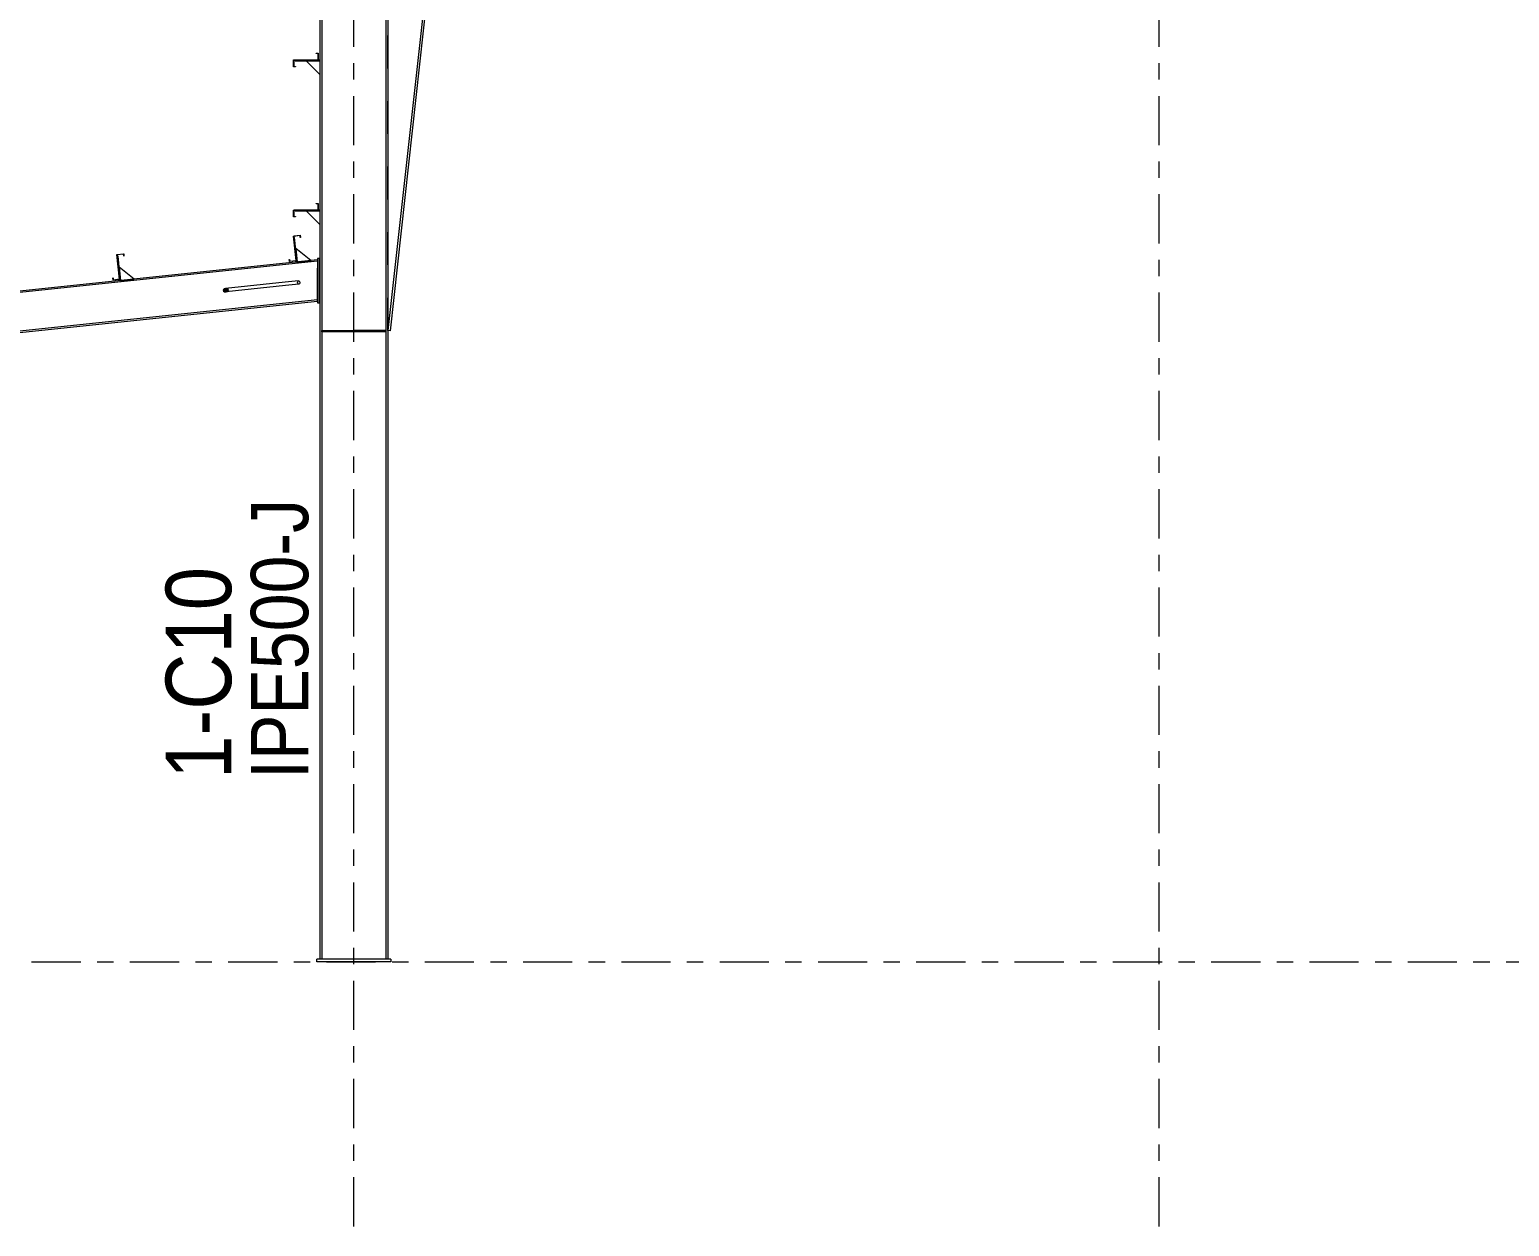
# Model space of a CAD drawing. Header units: millimetres. Extents: x -65 to 757, y -38 to 536.
# Drawn here: x 121.9 to 212.2, y 176 to 249 of the extents above; entities that cross this region are included whole.
import ezdxf

# ---------------------------------------------------------------- set-up
doc = ezdxf.new("R2010")
doc.units = ezdxf.units.MM
for name, pattern in [('XKITLINE00', [0]), ('XKITLINE02', [4, 2, -2]), ('XKITLINE03', [6, 3, -1, 1, -1])]:
    doc.linetypes.add(name, pattern=pattern)
for name, color, linetype, lineweight in [('Part', 2, 'Continuous', 0), ('PartMark', 7, 'Continuous', 0), ('S-grid', 1, 'Continuous', 0)]:
    doc.layers.add(name, color=color, linetype=linetype, lineweight=lineweight)
doc.styles.add('ARIAL', font='ARIAL.TTF')

# ---------------------------------------------------------------- blocks, each defined once
blk = doc.blocks.new('*A232')
at = {"layer": 'Part'}
blk.add_hatch(color=3, dxfattribs=at).paths.add_polyline_path([(133.929, 233.226), (133.994, 233.194), (134.022, 233.145), (134.005, 233.091), (133.948, 233.047), (133.866, 233.024), (133.781, 233.029), (133.716, 233.06), (133.688, 233.11), (133.705, 233.164), (133.762, 233.208), (133.844, 233.231)], flags=17)
blk = doc.blocks.new('*A233')
at = {"layer": 'Part'}
blk.add_hatch(color=3, dxfattribs=at).paths.add_polyline_path([(127.21, 235.292), (127.624, 235.336), (127.637, 235.212), (127.622, 235.21), (127.611, 235.32), (127.226, 235.279), (127.384, 233.786), (126.969, 233.742), (126.956, 233.866), (126.971, 233.868), (126.983, 233.758), (127.367, 233.799)], flags=17)
blk = doc.blocks.new('*A234')
at = {"layer": 'Part'}
blk.add_hatch(color=3, dxfattribs=at).paths.add_polyline_path([(127.21, 235.292), (127.624, 235.336), (127.637, 235.212), (127.622, 235.21), (127.611, 235.32), (127.226, 235.279), (127.384, 233.786), (126.969, 233.742), (126.956, 233.866), (126.971, 233.868), (126.983, 233.758), (127.367, 233.799)], flags=17)
blk = doc.blocks.new('*A235')
at = {"layer": 'Part'}
blk.add_hatch(color=3, dxfattribs=at).paths.add_polyline_path([(137.983, 236.429), (138.398, 236.472), (138.411, 236.348), (138.396, 236.347), (138.384, 236.456), (138, 236.415), (138.157, 234.922), (137.743, 234.878), (137.73, 235.003), (137.745, 235.004), (137.756, 234.895), (138.141, 234.935)], flags=17)
blk = doc.blocks.new('*A236')
at = {"layer": 'Part'}
blk.add_hatch(color=3, dxfattribs=at).paths.add_polyline_path([(137.983, 236.429), (138.398, 236.472), (138.411, 236.348), (138.396, 236.347), (138.384, 236.456), (138, 236.415), (138.157, 234.922), (137.743, 234.878), (137.73, 235.003), (137.745, 235.004), (137.756, 234.895), (138.141, 234.935)], flags=17)
blk = doc.blocks.new('*A239')
at = {"layer": 'Part'}
blk.add_hatch(color=3, dxfattribs=at).paths.add_polyline_path([(139.375, 238.402), (139.375, 238.417), (139.5, 238.417), (139.5, 238), (137.998, 238), (137.998, 237.613), (138.108, 237.613), (138.108, 237.598), (137.983, 237.598), (137.983, 238.015), (139.485, 238.015), (139.485, 238.402)], flags=17)
blk = doc.blocks.new('*A240')
at = {"layer": 'Part'}
blk.add_hatch(color=3, dxfattribs=at).paths.add_polyline_path([(139.375, 238.402), (139.375, 238.417), (139.5, 238.417), (139.5, 238), (137.998, 238), (137.998, 237.613), (138.108, 237.613), (138.108, 237.598), (137.983, 237.598), (137.983, 238.015), (139.485, 238.015), (139.485, 238.402)], flags=17)
blk = doc.blocks.new('*A242')
at = {"layer": 'Part'}
blk.add_hatch(color=3, dxfattribs=at).paths.add_polyline_path([(139.375, 247.568), (139.375, 247.583), (139.5, 247.583), (139.5, 247.167), (137.998, 247.167), (137.998, 246.78), (138.108, 246.78), (138.108, 246.765), (137.983, 246.765), (137.983, 247.182), (139.485, 247.182), (139.485, 247.568)], flags=17)
blk = doc.blocks.new('*A243')
at = {"layer": 'Part'}
blk.add_hatch(color=3, dxfattribs=at).paths.add_polyline_path([(139.375, 247.568), (139.375, 247.583), (139.5, 247.583), (139.5, 247.167), (137.998, 247.167), (137.998, 246.78), (138.108, 246.78), (138.108, 246.765), (137.983, 246.765), (137.983, 247.182), (139.485, 247.182), (139.485, 247.568)], flags=17)
blk = doc.blocks.new('*A1052')
at = {"layer": 'S-grid', "color": 1, "linetype": 'XKITLINE03', "lineweight": 0}
blk.add_line((-10, 192.125), (571.183, 192.125), dxfattribs=at)
blk = doc.blocks.new('*A1068')
at = {"layer": 'S-grid', "color": 1, "linetype": 'XKITLINE03', "lineweight": 0}
blk.add_line((190.833, 175.975), (190.833, 315.667), dxfattribs=at)
at = {"layer": 'S-grid', "color": 3, "style": 'ARIAL', "width": 0.85}
blk.add_text('V1', height=3, dxfattribs=at).set_placement((188.386, 316.667))
blk = doc.blocks.new('*A1070')
at = {"layer": 'S-grid', "color": 1, "linetype": 'XKITLINE03', "lineweight": 0}
blk.add_line((141.667, 175.975), (141.667, 315.667), dxfattribs=at)
at = {"layer": 'S-grid', "color": 3, "style": 'ARIAL', "width": 0.85}
blk.add_text('V', height=3, dxfattribs=at).set_placement((140.332, 316.667))
blk = doc.blocks.new('*A1120')
at = {"layer": 'Part', "color": 2, "linetype": 'XKITLINE00', "lineweight": 0}
for p, q in [((139.442, 234.974), (59.642, 226.557)), ((139.442, 234.898), (59.642, 226.481)), ((139.442, 232.535), (59.642, 224.118)), ((59.642, 224.043), (139.442, 232.46))]:
    blk.add_line(p, q, dxfattribs=at)
at = {"layer": 'Part', "color": 7, "linetype": 'XKITLINE02', "lineweight": 0}
for p, q in [((139.442, 232.46), (139.442, 234.974)), ((59.642, 226.557), (59.642, 224.043))]:
    blk.add_line(p, q, dxfattribs=at)
blk = doc.blocks.new('*A1231')
at = {"layer": 'Part', "color": 2, "linetype": 'XKITLINE00', "lineweight": 0}
for p, q in [((139.583, 266.91), (139.583, 192.292)), ((139.717, 266.817), (139.717, 192.292)), ((143.617, 264.091), (143.617, 258)), ((143.75, 263.998), (143.75, 258)), ((143.617, 257.667), (143.617, 192.292)), ((143.75, 257.667), (143.75, 192.292))]:
    blk.add_line(p, q, dxfattribs=at)
at = {"layer": 'Part', "color": 7, "linetype": 'XKITLINE02', "lineweight": 0}
for p, q in [((143.75, 263.998), (139.583, 266.91)), ((143.617, 258), (143.617, 257.667)), ((143.75, 258), (143.75, 257.667)), ((143.75, 192.292), (139.583, 192.292))]:
    blk.add_line(p, q, dxfattribs=at)
blk = doc.blocks.new('*A1232')
at = {"layer": 'Part', "color": 2, "linetype": 'XKITLINE00', "lineweight": 0}
for p, q in [((143.85, 263.928), (143.75, 263.876)), ((143.75, 263.876), (143.851, 263.927)), ((147.165, 261.611), (143.75, 230.665)), ((147.29, 261.524), (143.883, 230.65)), ((143.883, 230.65), (143.75, 230.665))]:
    blk.add_line(p, q, dxfattribs=at)
at = {"layer": 'Part', "color": 7, "linetype": 'XKITLINE02', "lineweight": 0}
for p, q in [((143.75, 263.875), (143.75, 263.876)), ((143.75, 263.875), (143.75, 263.876)), ((143.75, 230.665), (143.75, 263.875)), ((143.852, 263.929), (143.85, 263.928)), ((143.852, 263.929), (143.851, 263.927)), ((147.29, 261.524), (143.851, 263.927)), ((147.165, 261.611), (143.852, 263.929))]:
    blk.add_line(p, q, dxfattribs=at)
blk = doc.blocks.new('*A1267')
at = {"layer": 'Part', "color": 2, "linetype": 'XKITLINE00', "lineweight": 0}
for p, q in [((133.705, 233.164), (133.688, 233.11)), ((133.688, 233.11), (133.716, 233.06)), ((133.762, 233.208), (133.705, 233.164)), ((133.716, 233.06), (133.781, 233.029)), ((133.844, 233.231), (133.762, 233.208)), ((137.478, 233.614), (133.844, 233.231)), ((133.929, 233.226), (133.844, 233.231)), ((137.5, 233.407), (133.866, 233.024)), ((133.866, 233.024), (133.948, 233.047)), ((133.994, 233.194), (133.929, 233.226)), ((133.948, 233.047), (134.005, 233.091)), ((134.022, 233.145), (133.994, 233.194)), ((134.005, 233.091), (134.022, 233.145)), ((133.781, 233.029), (133.866, 233.024))]:
    blk.add_line(p, q, dxfattribs=at)
at = {"layer": 'Part', "color": 7, "linetype": 'XKITLINE02', "lineweight": 0}
for p, q in [((138.292, 233.7), (137.478, 233.614)), ((138.314, 233.493), (137.5, 233.407)), ((138.239, 233.59), (138.242, 233.643)), ((138.253, 233.539), (138.239, 233.59)), ((138.242, 233.643), (138.261, 233.683)), ((138.28, 233.504), (138.253, 233.539)), ((138.261, 233.683), (138.292, 233.7)), ((138.314, 233.493), (138.28, 233.504)), ((138.292, 233.7), (138.326, 233.69)), ((138.345, 233.51), (138.314, 233.493)), ((138.326, 233.69), (138.353, 233.654)), ((138.364, 233.551), (138.345, 233.51)), ((138.353, 233.654), (138.367, 233.603)), ((138.367, 233.603), (138.364, 233.551))]:
    blk.add_line(p, q, dxfattribs=at)
blk = doc.blocks.new('*A1268')
at = {"layer": 'Part', "color": 2, "linetype": 'XKITLINE00', "lineweight": 0}
for p, q in [((127.21, 235.292), (127.624, 235.336)), ((127.367, 233.799), (127.21, 235.292)), ((127.611, 235.32), (127.226, 235.279)), ((127.226, 235.279), (127.384, 233.786)), ((127.622, 235.21), (127.611, 235.32)), ((127.637, 235.212), (127.622, 235.21)), ((127.624, 235.336), (127.637, 235.212)), ((126.956, 233.866), (126.971, 233.868)), ((126.969, 233.742), (126.956, 233.866)), ((127.384, 233.786), (126.969, 233.742)), ((126.971, 233.868), (126.983, 233.758)), ((126.983, 233.758), (127.367, 233.799))]:
    blk.add_line(p, q, dxfattribs=at)
blk = doc.blocks.new('*A1269')
at = {"layer": 'Part', "color": 2, "linetype": 'XKITLINE00', "lineweight": 0}
for p, q in [((127.21, 235.292), (127.624, 235.336)), ((127.367, 233.799), (127.21, 235.292)), ((127.611, 235.32), (127.226, 235.279)), ((127.226, 235.279), (127.384, 233.786)), ((127.622, 235.21), (127.611, 235.32)), ((127.637, 235.212), (127.622, 235.21)), ((127.624, 235.336), (127.637, 235.212)), ((126.956, 233.866), (126.971, 233.868)), ((126.969, 233.742), (126.956, 233.866)), ((127.384, 233.786), (126.969, 233.742)), ((126.971, 233.868), (126.983, 233.758)), ((126.983, 233.758), (127.367, 233.799))]:
    blk.add_line(p, q, dxfattribs=at)
blk = doc.blocks.new('*A1270')
at = {"layer": 'Part', "color": 2, "linetype": 'XKITLINE00', "lineweight": 0}
for p, q in [((137.983, 236.429), (138.398, 236.472)), ((138.141, 234.935), (137.983, 236.429)), ((138.384, 236.456), (138, 236.415)), ((138, 236.415), (138.157, 234.922)), ((138.396, 236.347), (138.384, 236.456)), ((138.411, 236.348), (138.396, 236.347)), ((138.398, 236.472), (138.411, 236.348)), ((137.73, 235.003), (137.745, 235.004)), ((137.743, 234.878), (137.73, 235.003)), ((138.157, 234.922), (137.743, 234.878)), ((137.745, 235.004), (137.756, 234.895)), ((137.756, 234.895), (138.141, 234.935))]:
    blk.add_line(p, q, dxfattribs=at)
blk = doc.blocks.new('*A1271')
at = {"layer": 'Part', "color": 2, "linetype": 'XKITLINE00', "lineweight": 0}
for p, q in [((137.983, 236.429), (138.398, 236.472)), ((138.141, 234.935), (137.983, 236.429)), ((138.384, 236.456), (138, 236.415)), ((138, 236.415), (138.157, 234.922)), ((138.396, 236.347), (138.384, 236.456)), ((138.411, 236.348), (138.396, 236.347)), ((138.398, 236.472), (138.411, 236.348)), ((137.73, 235.003), (137.745, 235.004)), ((137.743, 234.878), (137.73, 235.003)), ((138.157, 234.922), (137.743, 234.878)), ((137.745, 235.004), (137.756, 234.895)), ((137.756, 234.895), (138.141, 234.935))]:
    blk.add_line(p, q, dxfattribs=at)
blk = doc.blocks.new('*A1274')
at = {"layer": 'Part', "color": 2, "linetype": 'XKITLINE00', "lineweight": 0}
for p, q in [((137.983, 237.598), (137.983, 238.015)), ((137.983, 238.015), (139.485, 238.015)), ((138.108, 237.598), (137.983, 237.598)), ((139.5, 238), (137.998, 238)), ((137.998, 238), (137.998, 237.613)), ((137.998, 237.613), (138.108, 237.613)), ((138.108, 237.613), (138.108, 237.598)), ((139.375, 238.417), (139.5, 238.417)), ((139.375, 238.402), (139.375, 238.417)), ((139.485, 238.402), (139.375, 238.402)), ((139.485, 238.015), (139.485, 238.402)), ((139.5, 238.417), (139.5, 238))]:
    blk.add_line(p, q, dxfattribs=at)
blk = doc.blocks.new('*A1275')
at = {"layer": 'Part', "color": 2, "linetype": 'XKITLINE00', "lineweight": 0}
for p, q in [((137.983, 237.598), (137.983, 238.015)), ((137.983, 238.015), (139.485, 238.015)), ((138.108, 237.598), (137.983, 237.598)), ((139.5, 238), (137.998, 238)), ((137.998, 238), (137.998, 237.613)), ((137.998, 237.613), (138.108, 237.613)), ((138.108, 237.613), (138.108, 237.598)), ((139.375, 238.417), (139.5, 238.417)), ((139.375, 238.402), (139.375, 238.417)), ((139.485, 238.402), (139.375, 238.402)), ((139.485, 238.015), (139.485, 238.402)), ((139.5, 238.417), (139.5, 238))]:
    blk.add_line(p, q, dxfattribs=at)
blk = doc.blocks.new('*A1278')
at = {"layer": 'Part', "color": 2, "linetype": 'XKITLINE00', "lineweight": 0}
for p, q in [((143.917, 192.292), (139.417, 192.292)), ((139.417, 192.125), (139.417, 192.292)), ((143.917, 192.125), (139.417, 192.125)), ((143.917, 192.292), (143.917, 192.125))]:
    blk.add_line(p, q, dxfattribs=at)
blk = doc.blocks.new('*A1279')
at = {"layer": 'Part', "color": 2, "linetype": 'XKITLINE00', "lineweight": 0}
for p, q in [((138.083, 238), (138.083, 237.958)), ((138.083, 237.958), (139.583, 237.958)), ((139.583, 238), (139.5, 238))]:
    blk.add_line(p, q, dxfattribs=at)
at = {"layer": 'Part', "color": 7, "linetype": 'XKITLINE02', "lineweight": 0}
for p, q in [((139.5, 238), (138.083, 238)), ((139.583, 237.958), (139.583, 238))]:
    blk.add_line(p, q, dxfattribs=at)
blk = doc.blocks.new('*A1280')
at = {"layer": 'Part', "color": 2, "linetype": 'XKITLINE00', "lineweight": 0}
blk.add_line((139.583, 237.125), (138.75, 237.958), dxfattribs=at)
at = {"layer": 'Part', "color": 7, "linetype": 'XKITLINE02', "lineweight": 0}
for p, q in [((138.75, 237.958), (139.583, 237.958)), ((139.583, 237.958), (139.583, 237.125))]:
    blk.add_line(p, q, dxfattribs=at)
blk = doc.blocks.new('*A1281')
at = {"layer": 'Part', "color": 2, "linetype": 'XKITLINE00', "lineweight": 0}
for p, q in [((138.05, 236.335), (138.009, 236.331)), ((138.208, 234.843), (138.05, 236.335)), ((138.157, 234.922), (138.166, 234.839))]:
    blk.add_line(p, q, dxfattribs=at)
at = {"layer": 'Part', "color": 7, "linetype": 'XKITLINE02', "lineweight": 0}
for p, q in [((138.009, 236.331), (138.157, 234.922)), ((138.166, 234.839), (138.208, 234.843))]:
    blk.add_line(p, q, dxfattribs=at)
blk = doc.blocks.new('*A1282')
at = {"layer": 'Part', "color": 2, "linetype": 'XKITLINE00', "lineweight": 0}
blk.add_line((139.036, 234.931), (138.12, 235.672), dxfattribs=at)
at = {"layer": 'Part', "color": 7, "linetype": 'XKITLINE02', "lineweight": 0}
for p, q in [((138.12, 235.672), (138.208, 234.843)), ((138.208, 234.843), (139.036, 234.931))]:
    blk.add_line(p, q, dxfattribs=at)
blk = doc.blocks.new('*A1283')
at = {"layer": 'Part', "color": 2, "linetype": 'XKITLINE00', "lineweight": 0}
for p, q in [((127.277, 235.199), (127.235, 235.194)), ((127.434, 233.707), (127.277, 235.199)), ((127.384, 233.786), (127.393, 233.703))]:
    blk.add_line(p, q, dxfattribs=at)
at = {"layer": 'Part', "color": 7, "linetype": 'XKITLINE02', "lineweight": 0}
for p, q in [((127.235, 235.194), (127.384, 233.786)), ((127.393, 233.703), (127.434, 233.707))]:
    blk.add_line(p, q, dxfattribs=at)
blk = doc.blocks.new('*A1284')
at = {"layer": 'Part', "color": 2, "linetype": 'XKITLINE00', "lineweight": 0}
blk.add_line((128.263, 233.795), (127.347, 234.536), dxfattribs=at)
at = {"layer": 'Part', "color": 7, "linetype": 'XKITLINE02', "lineweight": 0}
for p, q in [((127.347, 234.536), (127.434, 233.707)), ((127.434, 233.707), (128.263, 233.795))]:
    blk.add_line(p, q, dxfattribs=at)
blk = doc.blocks.new('*A1285')
at = {"layer": 'Part', "color": 2, "linetype": 'XKITLINE00', "lineweight": 0}
for p, q in [((139.567, 235.057), (139.442, 235.057)), ((139.442, 235.057), (139.442, 232.349)), ((139.567, 232.349), (139.567, 235.057)), ((139.442, 232.349), (139.567, 232.349))]:
    blk.add_line(p, q, dxfattribs=at)
blk = doc.blocks.new('*A1286')
at = {"layer": 'Part', "color": 2, "linetype": 'XKITLINE00', "lineweight": 0}
for p, q in [((139.717, 230.665), (143.617, 230.665)), ((143.617, 230.581), (139.717, 230.581))]:
    blk.add_line(p, q, dxfattribs=at)
at = {"layer": 'Part', "color": 7, "linetype": 'XKITLINE02', "lineweight": 0}
for p, q in [((139.717, 230.581), (139.717, 230.665)), ((139.842, 230.581), (139.842, 230.665)), ((143.492, 230.581), (143.492, 230.665)), ((143.617, 230.665), (143.617, 230.581))]:
    blk.add_line(p, q, dxfattribs=at)
blk = doc.blocks.new('*A1287')
at = {"layer": 'Part', "color": 7, "linetype": 'XKITLINE02', "lineweight": 0}
for p, q in [((143.617, 230.665), (139.717, 230.665)), ((139.717, 230.581), (139.717, 230.665)), ((143.617, 230.581), (139.717, 230.581)), ((139.842, 230.665), (139.842, 230.581)), ((143.492, 230.581), (143.492, 230.665)), ((143.617, 230.665), (143.617, 230.581))]:
    blk.add_line(p, q, dxfattribs=at)
blk = doc.blocks.new('*A1290')
at = {"layer": 'Part', "color": 2, "linetype": 'XKITLINE00', "lineweight": 0}
for p, q in [((139.375, 247.583), (139.5, 247.583)), ((139.375, 247.568), (139.375, 247.583)), ((139.485, 247.568), (139.375, 247.568)), ((139.485, 247.182), (139.485, 247.568)), ((139.5, 247.583), (139.5, 247.167)), ((137.983, 246.765), (137.983, 247.182)), ((137.983, 247.182), (139.485, 247.182)), ((138.108, 246.765), (137.983, 246.765)), ((139.5, 247.167), (137.998, 247.167)), ((137.998, 247.167), (137.998, 246.78)), ((137.998, 246.78), (138.108, 246.78)), ((138.108, 246.78), (138.108, 246.765))]:
    blk.add_line(p, q, dxfattribs=at)
blk = doc.blocks.new('*A1291')
at = {"layer": 'Part', "color": 2, "linetype": 'XKITLINE00', "lineweight": 0}
for p, q in [((139.375, 247.583), (139.5, 247.583)), ((139.375, 247.568), (139.375, 247.583)), ((139.485, 247.568), (139.375, 247.568)), ((139.485, 247.182), (139.485, 247.568)), ((139.5, 247.583), (139.5, 247.167)), ((137.983, 246.765), (137.983, 247.182)), ((137.983, 247.182), (139.485, 247.182)), ((138.108, 246.765), (137.983, 246.765)), ((139.5, 247.167), (137.998, 247.167)), ((137.998, 247.167), (137.998, 246.78)), ((137.998, 246.78), (138.108, 246.78)), ((138.108, 246.78), (138.108, 246.765))]:
    blk.add_line(p, q, dxfattribs=at)
blk = doc.blocks.new('*A1298')
at = {"layer": 'Part', "color": 2, "linetype": 'XKITLINE00', "lineweight": 0}
for p, q in [((138.083, 247.167), (138.083, 247.125)), ((138.083, 247.125), (139.583, 247.125)), ((139.583, 247.167), (139.5, 247.167))]:
    blk.add_line(p, q, dxfattribs=at)
at = {"layer": 'Part', "color": 7, "linetype": 'XKITLINE02', "lineweight": 0}
for p, q in [((139.5, 247.167), (138.083, 247.167)), ((139.583, 247.125), (139.583, 247.167))]:
    blk.add_line(p, q, dxfattribs=at)
blk = doc.blocks.new('*A1299')
at = {"layer": 'Part', "color": 2, "linetype": 'XKITLINE00', "lineweight": 0}
blk.add_line((139.583, 246.292), (138.75, 247.125), dxfattribs=at)
at = {"layer": 'Part', "color": 7, "linetype": 'XKITLINE02', "lineweight": 0}
for p, q in [((138.75, 247.125), (139.583, 247.125)), ((139.583, 247.125), (139.583, 246.292))]:
    blk.add_line(p, q, dxfattribs=at)
blk = doc.blocks.new('*A2081')
at = {"layer": 'PartMark', "color": 7, "style": 'ARIAL', "width": 0.85}
blk.add_text('IPE500-J', height=3.5, rotation=90.00021, dxfattribs=at).set_placement((138.883, 203.292))
at = {"layer": 'PartMark', "color": 3, "style": 'ARIAL', "width": 0.85}
blk.add_text('1-C10', height=4, rotation=90.00021, dxfattribs=at).set_placement((134.183, 203.292))

msp = doc.modelspace()

# ---------------------------------------------------------------- block references
at = {"lineweight": 0}
for name in ['*A1070', '*A1068', '*A1231', '*A1232', '*A242', '*A243', '*A1290', '*A1291', '*A1298', '*A1299', '*A239', '*A240', '*A1274', '*A1275', '*A1279', '*A1280', '*A235', '*A236', '*A1270', '*A1271', '*A1281', '*A1120', '*A233', '*A234', '*A1268', '*A1269', '*A1283', '*A1282', '*A1285', '*A1284', '*A1267', '*A232', '*A1286', '*A1287', '*A2081', '*A1052', '*A1278']:
    msp.add_blockref(name, (0, 0), dxfattribs=at)

doc.saveas('drawing.dxf')
